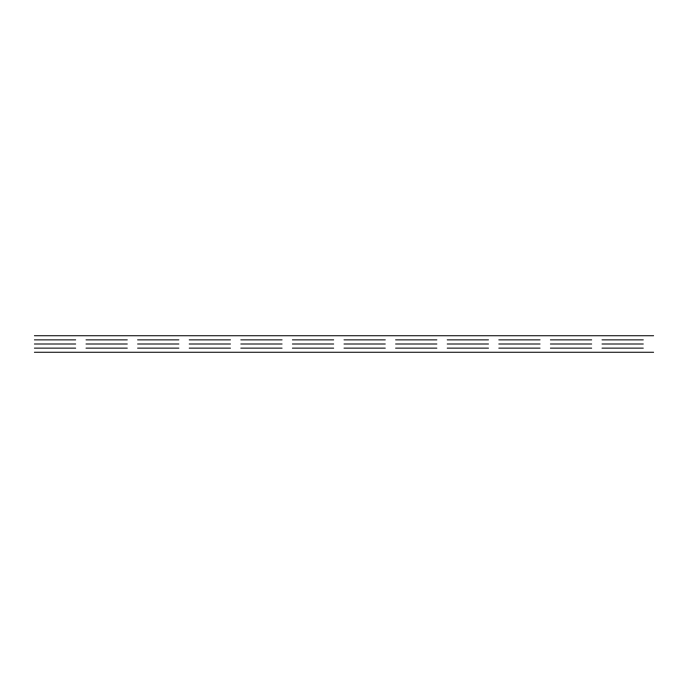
<?xml version="1.0" encoding="UTF-8"?>
<svg xmlns="http://www.w3.org/2000/svg" width="688" height="688" viewBox="0 0 688 688"><rect width="100%" height="100%" fill="white"/><g stroke="black" fill="none" stroke-linecap="round" stroke-linejoin="round"><path stroke-width="1.03" d="M34.4 335.744L653.6 335.744M34.4 339.872L75.68 339.872M86 339.872L127.28 339.872M137.6 339.872L178.88 339.872M189.2 339.872L230.48 339.872M240.8 339.872L282.08 339.872M292.4 339.872L333.68 339.872M344 339.872L385.28 339.872M395.6 339.872L436.88 339.872M447.2 339.872L488.48 339.872M498.8 339.872L540.08 339.872M550.4 339.872L591.68 339.872M602 339.872L643.28 339.872M34.4 344L75.68 344M86 344L127.28 344M137.6 344L178.88 344M189.2 344L230.48 344M240.8 344L282.08 344M292.4 344L333.68 344M344 344L385.28 344M395.6 344L436.88 344M447.2 344L488.48 344M498.8 344L540.08 344M550.4 344L591.68 344M602 344L643.28 344M34.4 348.128L75.68 348.128M86 348.128L127.28 348.128M137.6 348.128L178.88 348.128M189.2 348.128L230.48 348.128M240.8 348.128L282.08 348.128M292.4 348.128L333.68 348.128M344 348.128L385.28 348.128M395.6 348.128L436.88 348.128M447.2 348.128L488.48 348.128M498.8 348.128L540.08 348.128M550.4 348.128L591.68 348.128M602 348.128L643.28 348.128M34.4 352.256L653.6 352.256"/></g></svg>
